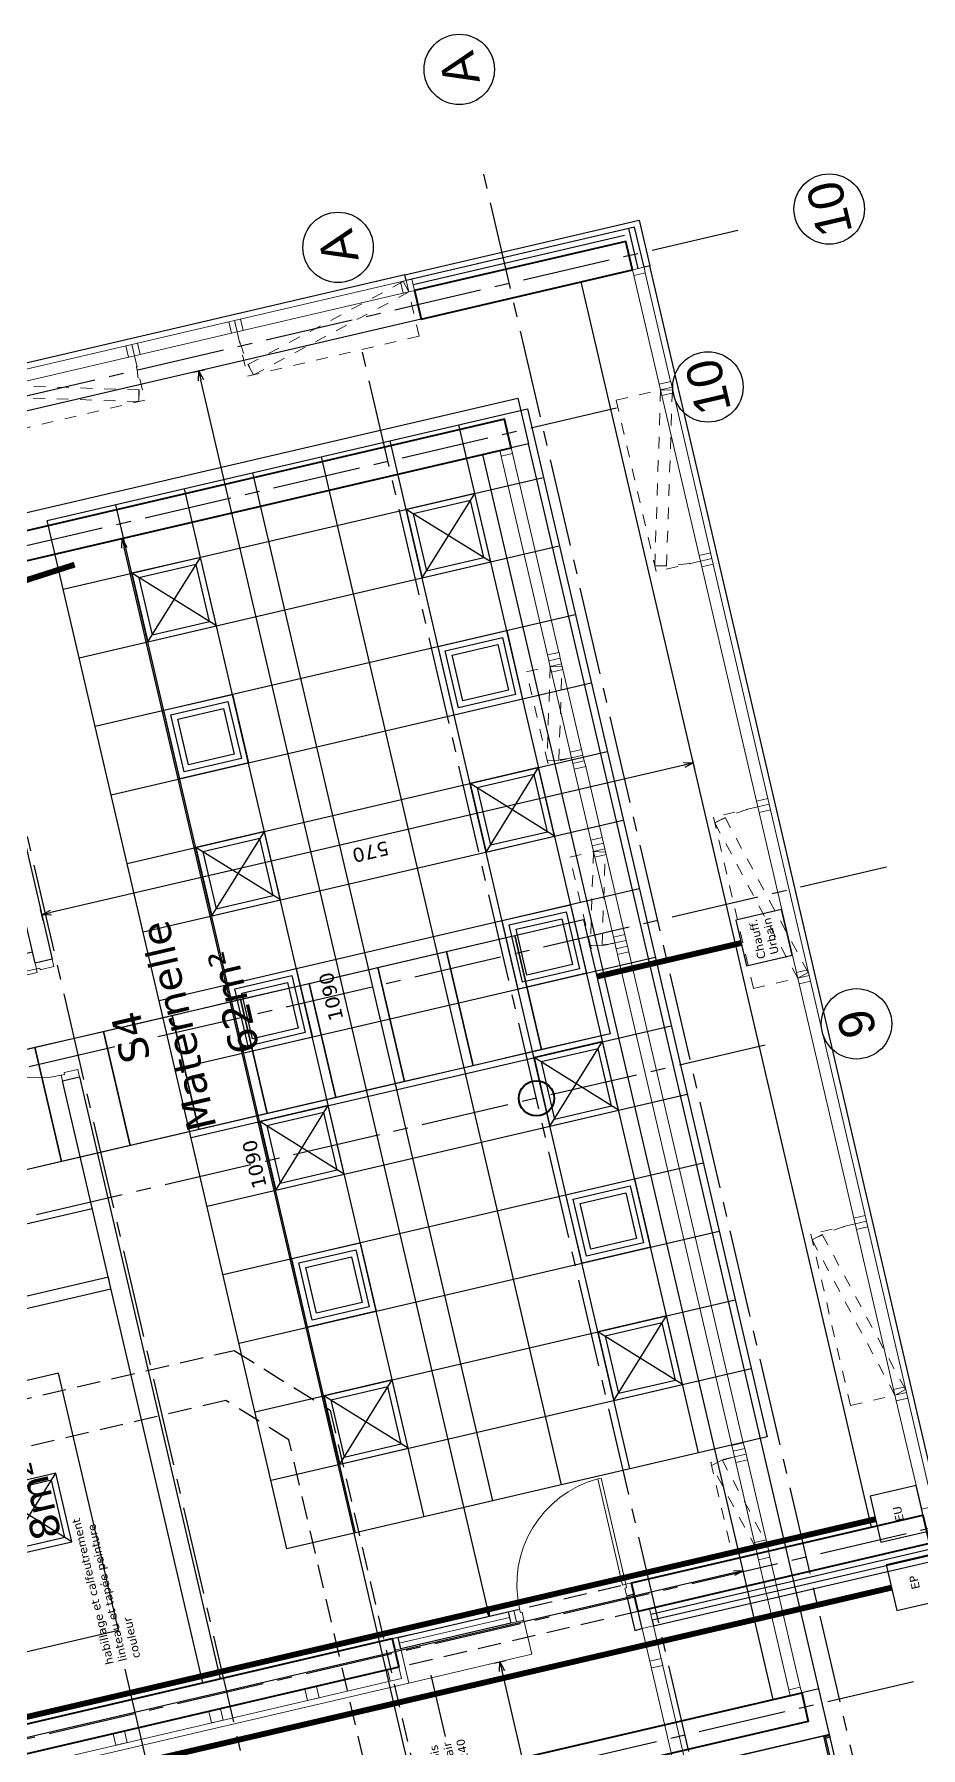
# Model space of a CAD drawing. Header units: metres. Extents: x -49 to 867749, y -579737 to 170817.
# Drawn here: x 867383.85 to 867391.4, y -409012.08 to -408997.48 of the extents above; entities that cross this region are included whole.
import ezdxf
from ezdxf.enums import TextEntityAlignment as Align

# ---------------------------------------------------------------- set-up
doc = ezdxf.new("R2010")
doc.units = ezdxf.units.M
doc.header["$MEASUREMENT"] = 0
doc.header["$PDMODE"] = 3
doc.header["$PDSIZE"] = 0.1
for name, pattern in [('01', [0.15, 0.1, -0.05]), ('02', [0.28, 0.2, -0.08]), ('AXES2', [1.125, 0.75, -0.125, 0.125, -0.125]), ('CACHE2', [0.1875, 0.125, -0.0625])]:
    doc.linetypes.add(name, pattern=pattern)
for name, color, linetype in [('00-AXE-0.00', 14, 'AXES2'), ('01-CLOISON-0.25', 3, 'Continuous'), ('01-DOUBLAGE-0.0x', 6, 'Continuous'), ('01-ISOL-0.08', 43, 'ISOLATION'), ('01-MEN-VU-0.13', 163, 'Continuous'), ('01-SANITAIRE-0.15', 44, 'Continuous'), ('02-VU-CACHE-01-0.10', 133, '01'), ('06-COT-50&100-0.20', 2, 'Continuous'), ('06-TXT-DETAILS-DIVERS-02.20', 2, 'Continuous'), ('06-TXT-DIVERS-0.20', 70, 'Continuous'), ('06-TXT-ETIQUETTES SURFACES', 210, 'Continuous'), ('07-PLAFONDS-0.13', 5, 'Continuous'), ('07-SOLS-0.13', 211, 'Continuous'), ('08-VU-0.08', 56, 'Continuous'), ('08-VU-0.13', 44, 'Continuous'), ('08-VU-0.20', 32, 'Continuous')]:
    doc.layers.add(name, color=color, linetype=linetype)
doc.layers.add('01-BETON-0.40', color=4, linetype='Continuous', lineweight=40)
doc.layers.add('01-MEN-CP-0.15', color=2, linetype='Continuous', lineweight=18)
doc.styles.add('COT', font='verdana.ttf')
doc.styles.add('locaux 100', font='verdana.ttf', dxfattribs={"height": 0.22})
doc.styles.add('locaux 20', font='verdana.ttf', dxfattribs={"height": 0.07})
doc.styles.get("Standard").update_dxf_attribs({"font": 'arial.ttf'})
doc.linetypes.add('ISOLATION', pattern='A,0.0001,-0.1,[134,ltypeshp.shx,S=0.1,R=0,X=-0.1,Y=0],-0.2,[134,ltypeshp.shx,S=0.1,R=180,X=0.1,Y=0],-0.1', length=0.4001)
doc.dimstyles.new('COT50', dxfattribs={"dimtxt": 0.12, "dimasz": 0.08, "dimexe": 0.05, "dimexo": 0, "dimgap": 0.05, "dimtad": 1, "dimdec": 0, "dimlfac": 100, "dimzin": 0, "dimdsep": 46, "dimtxsty": 'COT', "dimblk": 'OPEN30', "dimcen": 0.04, "dimdle": 0.05, "dimclrd": 256, "dimclre": 256, "dimclrt": 6, "dimadec": 0, "dimazin": 0, "dimtm": 1e-09, "dimtfac": 1, "dimtdec": 0, "dimtmove": 1, "dimatfit": 0, "dimldrblk": 'OPEN30', "dimfxl": 0.05, "dimfxlon": 1, "dimtolj": 1, "dimtzin": 0, "dimlwd": -1, "dimlwe": -1, "dimarcsym": 0})

# ---------------------------------------------------------------- blocks, each defined once
blk = doc.blocks.new('fen150')
at = {"linetype": '01'}
blk.add_lwpolyline([(-1.55, 0), (-1.55, 0.388), (-0.05, 0.388), (-0.05, 0)], dxfattribs=at)
blk.add_lwpolyline([(-1.525, 0.292), (-0.076, -0.097), (-0.05, 0), (-1.499, 0.388)], close=True, dxfattribs=at)
for points in [[(-1.6, -0.1), (-1.55, -0.1), (-1.55, 0), (-1.6, 0)], [(-1.55, -0.1), (-1.5, -0.1), (-1.5, 0), (-1.55, 0)], [(-0.05, -0.1), (0, -0.1), (0, 0), (-0.05, 0)], [(-1.55, -0.1), (-0.05, -0.1), (-0.05, 0), (-1.55, 0)], [(-0.1, -0.1), (-0.05, -0.1), (-0.05, 0), (-0.1, 0)]]:
    blk.add_lwpolyline(points, close=True)
blk.add_arc((-0.05, 0), 1.5, 165, 180, dxfattribs=at)
blk = doc.blocks.new('Eclairage-Pl-60x60')
for p, q in [((-0.3, 0.3), (0.3, -0.3)), ((-0.3, -0.3), (0.3, 0.3))]:
    blk.add_line(p, q)
for points in [[(-0.3, -0.3), (0.3, -0.3), (0.3, 0.3), (-0.3, 0.3)], [(-0.25, -0.25), (0.25, -0.25), (0.25, 0.25), (-0.25, 0.25)]]:
    blk.add_lwpolyline(points, close=True)
blk = doc.blocks.new('_Open30')
at = {"color": 0, "linetype": 'ByBlock', "lineweight": -2}
for p, q in [((-1, 0.27), (0, 0)), ((0, 0), (-1, -0.27)), ((0, 0), (-1, 0))]:
    blk.add_line(p, q, dxfattribs=at)
blk = doc.blocks.new('*D168')
at = {"layer": '06-COT-50&100-0.20', "transparency": 16777216}
for p, q in [((867387.769, -409011.362), (867387.866, -409011.34)), ((867389.298, -409017.701), (867387.836, -409011.429)), ((867389.267, -409017.79), (867389.365, -409017.767))]:
    blk.add_line(p, q, dxfattribs=at)
at = {"layer": 'Defpoints', "color": 0, "transparency": 16777216}
for p in [(867387.818, -409011.351), (867387.156, -409011.505), (867388.581, -409017.95)]:
    blk.add_point(p, dxfattribs=at)
at = {"layer": '06-COT-50&100-0.20', "transparency": 16777216, "xscale": 0.08, "yscale": 0.08, "zscale": 0.08}
for p, rotation in [((867387.818, -409011.351), 103.1212703830424), ((867389.316, -409017.779), 283.1212703830424)]:
    blk.add_blockref('_Open30', p, dxfattribs=dict(at, rotation=rotation))
at = {"layer": '06-COT-50&100-0.20', "color": 6, "transparency": 16777216, "insert": (867388.457, -409014.59), "char_height": 0.12, "attachment_point": 5, "rotation": 103.1213, "style": 'COT'}
blk.add_mtext('\\A1;660', dxfattribs=at)
blk = doc.blocks.new('*D169')
at = {"layer": '06-COT-50&100-0.20', "transparency": 16777216}
for p, q in [((867385.204, -409000.357), (867385.301, -409000.335)), ((867387.709, -409010.884), (867385.271, -409000.424)), ((867387.678, -409010.973), (867387.775, -409010.95))]:
    blk.add_line(p, q, dxfattribs=at)
at = {"layer": 'Defpoints', "color": 0, "transparency": 16777216}
for p in [(867385.252, -409000.346), (867382.959, -409000.881), (867385.434, -409011.496)]:
    blk.add_point(p, dxfattribs=at)
at = {"layer": '06-COT-50&100-0.20', "transparency": 16777216, "xscale": 0.08, "yscale": 0.08, "zscale": 0.08}
for p, rotation in [((867385.252, -409000.346), 103.1212703830424), ((867387.727, -409010.961), 283.1212703830424)]:
    blk.add_blockref('_Open30', p, dxfattribs=dict(at, rotation=rotation))
at = {"layer": '06-COT-50&100-0.20', "color": 6, "transparency": 16777216, "insert": (867386.38, -409005.679), "char_height": 0.12, "attachment_point": 5, "rotation": 103.1213, "style": 'COT'}
blk.add_mtext('\\A1;1090', dxfattribs=at)
blk = doc.blocks.new('*D170')
at = {"layer": '06-COT-50&100-0.20', "transparency": 16777216}
for p, q in [((867389.388, -409003.707), (867383.993, -409004.964)), ((867389.478, -409003.737), (867389.455, -409003.64)), ((867383.927, -409005.031), (867383.904, -409004.934))]:
    blk.add_line(p, q, dxfattribs=at)
at = {"layer": 'Defpoints', "color": 0, "transparency": 16777216}
for p in [(867389.747, -409004.894), (867383.915, -409004.982), (867384.003, -409005.36)]:
    blk.add_point(p, dxfattribs=at)
at = {"layer": '06-COT-50&100-0.20', "transparency": 16777216, "xscale": 0.08, "yscale": 0.08, "zscale": 0.08}
for p, rotation in [((867389.466, -409003.688), 13.12127038304243), ((867383.915, -409004.982), 193.1212703830424)]:
    blk.add_blockref('_Open30', p, dxfattribs=dict(at, rotation=rotation))
at = {"layer": '06-COT-50&100-0.20', "color": 6, "transparency": 16777216, "insert": (867386.716, -409004.445), "char_height": 0.12, "attachment_point": 5, "rotation": 193.1213, "style": 'COT'}
blk.add_mtext('\\A1;570', dxfattribs=at)
blk = doc.blocks.new('P90')
at = {"linetype": 'Continuous'}
for points in [[(-0.05, 0.929), (-0.05, 0), (-0.08, 0), (-0.08, 0.929)], [(-0.965, -0.03), (-0.965, -0.1), (-1.03, -0.1), (-1.03, 0), (-0.98, 0), (-0.98, -0.03)], [(0, 0), (0, -0.1), (-0.065, -0.1), (-0.065, -0.03), (-0.05, -0.03), (-0.05, 0)]]:
    blk.add_lwpolyline(points, close=True, dxfattribs=at)
blk.add_arc((-0.043, -0.006), 0.937, 92.2388, 179.6062, dxfattribs=at)
at = {"linetype": 'Continuous', "text_generation_flag": 6}
blk.add_attdef('TEXTE', text='', height=0.08, rotation=90, dxfattribs=at).set_placement((-0.188, 0.469), align=Align.CENTER)
blk = doc.blocks.new('P90-15')
at = {"linetype": 'Continuous'}
for points in [[(-0.05, 0.929), (-0.05, 0), (-0.08, 0), (-0.08, 0.929)], [(-0.965, -0.03), (-0.965, -0.15), (-1.03, -0.15), (-1.03, 0), (-0.98, 0), (-0.98, -0.03)], [(0, 0), (0, -0.15), (-0.065, -0.15), (-0.065, -0.03), (-0.05, -0.03), (-0.05, 0)]]:
    blk.add_lwpolyline(points, close=True, dxfattribs=at)
blk.add_arc((-0.043, -0.006), 0.937, 92.2388, 179.6062, dxfattribs=at)
at = {"linetype": 'Continuous', "text_generation_flag": 6}
blk.add_attdef('TEXTE', text='', height=0.08, rotation=90, dxfattribs=at).set_placement((-0.188, 0.469), align=Align.CENTER)
blk = doc.blocks.new('fen80')
at = {"linetype": '01'}
blk.add_lwpolyline([(0.849, 0.11), (0.076, -0.097), (0.05, 0), (0.823, 0.207)], close=True, dxfattribs=at)
blk.add_lwpolyline([(0.85, 0), (0.85, 0.207), (0.05, 0.207), (0.05, 0)], dxfattribs=at)
for points in [[(0.05, -0.1), (0, -0.1), (0, 0), (0.05, 0)], [(0.1, -0.1), (0.05, -0.1), (0.05, 0), (0.1, 0)], [(0.85, -0.1), (0.05, -0.1), (0.05, 0), (0.85, 0)], [(0.85, -0.1), (0.8, -0.1), (0.8, 0), (0.85, 0)], [(0.9, -0.1), (0.85, -0.1), (0.85, 0), (0.9, 0)]]:
    blk.add_lwpolyline(points, close=True)
blk.add_arc((0.05, 0), 0.8, 0, 14.9998, dxfattribs=at)
blk = doc.blocks.new('*D836')
at = {"layer": '06-COT-50&100-0.20', "transparency": 16777216}
for p, q in [((867384.648, -409001.763), (867384.55, -409001.786)), ((867387.055, -409012.312), (867384.617, -409001.852)), ((867387.025, -409012.401), (867387.122, -409012.378))]:
    blk.add_line(p, q, dxfattribs=at)
at = {"layer": 'Defpoints', "color": 0, "transparency": 16777216}
for p in [(867385.753, -409001.505), (867384.599, -409001.774), (867386.182, -409012.597)]:
    blk.add_point(p, dxfattribs=at)
at = {"layer": '06-COT-50&100-0.20', "transparency": 16777216, "xscale": 0.08, "yscale": 0.08, "zscale": 0.08}
for p, rotation in [((867384.599, -409001.774), 103.1212703830424), ((867387.073, -409012.39), 283.1212703830424)]:
    blk.add_blockref('_Open30', p, dxfattribs=dict(at, rotation=rotation))
at = {"layer": '06-COT-50&100-0.20', "color": 6, "transparency": 16777216, "insert": (867385.727, -409007.108), "char_height": 0.12, "attachment_point": 5, "rotation": 103.1213, "style": 'COT'}
blk.add_mtext('\\A1;1090', dxfattribs=at)
blk = doc.blocks.new('*D844')
at = {"layer": '06-COT-50&100-0.20', "transparency": 16777216}
for p, q in [((867389.812, -409010.594), (867375.964, -409013.822)), ((867389.902, -409010.624), (867389.879, -409010.527)), ((867375.897, -409013.889), (867375.874, -409013.791))]:
    blk.add_line(p, q, dxfattribs=at)
at = {"layer": 'Defpoints', "color": 0, "transparency": 16777216}
for p in [(867390.146, -409011.674), (867375.886, -409013.84), (867376.142, -409014.938)]:
    blk.add_point(p, dxfattribs=at)
at = {"layer": '06-COT-50&100-0.20', "transparency": 16777216, "xscale": 0.08, "yscale": 0.08, "zscale": 0.08}
for p, rotation in [((867389.89, -409010.576), 13.12127038304243), ((867375.886, -409013.84), 193.1212703830424)]:
    blk.add_blockref('_Open30', p, dxfattribs=dict(at, rotation=rotation))
at = {"layer": '06-COT-50&100-0.20', "color": 6, "transparency": 16777216, "insert": (867382.913, -409012.318), "char_height": 0.12, "attachment_point": 5, "rotation": 193.1213, "style": 'COT'}
blk.add_mtext('\\A1;1438', dxfattribs=at)
blk = doc.blocks.new('A$C6E921B32')
at = {"layer": '07-SOLS-0.13'}
for points in [[(0.879, 2.6), (0.879, 12.831), (0.729, 12.831), (0.729, 2.6)], [(1.929, 2.6), (1.929, 12.831), (1.779, 12.831), (1.779, 2.6)], [(2.829, 2.6), (2.829, 12.831), (2.529, 12.831), (2.529, 2.6)], [(3.879, 2.6), (3.88, 12.831), (3.73, 12.831), (3.729, 2.6)], [(5.079, 2.6), (5.079, 12.831), (4.779, 12.831), (4.779, 2.6)], [(5.529, 2.6), (5.529, 12.831), (5.379, 12.831), (5.379, 2.6)], [(6.6, 2.7), (6.6, 12.831), (6.3, 12.831), (6.3, 2.7)], [(0.879, 0), (0.879, 2.5), (0.729, 2.5), (0.729, 0)], [(1.779, 2.5), (1.779, 0), (1.929, 0), (1.929, 2.5)], [(2.529, 2.5), (2.529, 0), (2.829, 0), (2.829, 2.5)], [(3.729, 2.5), (3.729, 0), (3.879, 0), (3.879, 2.5)], [(4.779, 2.5), (4.779, 0), (5.079, 0), (5.079, 2.5)], [(5.379, 2.5), (5.379, 0), (5.529, 0), (5.529, 2.5)], [(6.3, 2.5), (6.3, 0), (6.6, 0), (6.6, 2.5)]]:
    blk.add_lwpolyline(points, close=True, dxfattribs=at)
at = {"layer": '08-VU-0.08'}
for points in [[(0.729, 4.7), (0, 4.7), (0, 2.7), (0.729, 2.7)], [(1.779, 4.7), (0.879, 4.7), (0.879, 2.7), (1.779, 2.7)], [(2.529, 4.7), (1.929, 4.7), (1.929, 2.7), (2.529, 2.7)], [(3.729, 4.7), (2.829, 4.7), (2.829, 2.7), (3.729, 2.7)], [(3.879, 4.7), (4.779, 4.7), (4.779, 2.7), (3.879, 2.7)], [(5.079, 4.7), (5.379, 4.7), (5.379, 2.7), (5.079, 2.7)], [(5.529, 4.7), (6.3, 4.7), (6.3, 2.7), (5.529, 2.7)]]:
    blk.add_lwpolyline(points, close=True, dxfattribs=at)
at = {"layer": '06-TXT-DETAILS-DIVERS-02.20', "char_height": 0.07, "width": 1.22139, "attachment_point": 4, "rotation": 90, "style": 'locaux 20'}
for insert in [(0.654, 2.754), (1.704, 2.754), (2.454, 2.754), (3.654, 2.754), (4.704, 2.754), (5.304, 2.754), (6.225, 2.754)]:
    blk.add_mtext('tapis-brosse', dxfattribs=dict(at, insert=insert))
at = {"layer": '07-SOLS-0.13', "char_height": 0.07, "width": 1.71911, "rotation": 90, "style": 'locaux 20'}
for s, insert, attachment_point in [('granit gris clair', (0.644, 4.742), 4), ('granit gris clair', (1.694, 4.742), 4), ('granit gris clair', (2.444, 4.742), 4), ('granit gris clair', (3.644, 4.742), 4), ('granit gris clair', (4.694, 4.742), 4), ('granit gris clair', (5.294, 4.742), 4), ('granit gris clair', (6.215, 4.742), 4), ('granit noir', (0.811, 4.742), 4), ('granit noir', (1.861, 4.742), 4), ('granit noir', (2.611, 4.742), 4), ('granit noir', (3.811, 4.742), 4), ('granit noir', (4.861, 4.742), 4), ('granit noir', (5.461, 4.742), 4), ('granit noir', (6.381, 4.742), 4), ('granit gris clair', (0.644, 2.443), 6), ('granit noir', (0.811, 2.443), 6), ('granit gris clair', (1.694, 2.443), 6), ('granit noir', (1.861, 2.443), 6), ('granit gris clair', (2.444, 2.443), 6), ('granit noir', (2.611, 2.443), 6), ('granit gris clair', (3.644, 2.443), 6), ('granit noir', (3.811, 2.443), 6), ('granit gris clair', (4.694, 2.443), 6), ('granit noir', (4.861, 2.443), 6), ('granit gris clair', (5.294, 2.443), 6), ('granit noir', (5.461, 2.443), 6), ('granit gris clair', (6.215, 2.443), 6), ('granit noir', (6.381, 2.443), 6)]:
    blk.add_mtext(s, dxfattribs=dict(at, insert=insert, attachment_point=attachment_point))

msp = doc.modelspace()

# ---------------------------------------------------------------- linework, layer by layer
at = {"layer": '00-AXE-0.00'}
for p, q in [((867401.698, -409058.806), (867387.654, -408998.554)), ((867389.845, -408999.147), (867373.948, -409002.853)), ((867400.665, -409060.323), (867386.62, -409000.071)), ((867388.812, -409000.664), (867372.915, -409004.37)), ((867397.044, -409061.167), (867382.999, -409000.915)), ((867391.111, -409004.577), (867375.214, -409008.282)), ((867390.078, -409006.093), (867374.18, -409009.799)), ((867392.376, -409010.006), (867376.479, -409013.712)), ((867391.343, -409011.523), (867375.446, -409015.228))]:
    msp.add_line(p, q, dxfattribs=at)
at = {"layer": '00-AXE-0.00', "linetype": 'Continuous'}
for centre in [(867387.472, -408997.775), (867390.624, -408998.965), (867386.439, -408999.292), (867389.591, -409000.482), (867390.857, -409005.912)]:
    msp.add_circle(centre, 0.3, dxfattribs=at)
at = {"layer": '01-BETON-0.40'}
for points in [[(867387.09, -408999.661), (867387.147, -408999.904), (867388.948, -408999.484), (867388.892, -408999.241)], [(867383.651, -409001.739), (867383.708, -409001.982), (867387.915, -409001.001), (867387.858, -409000.758)], [(867388.94, -409010.679), (867391.423, -409010.1), (867391.48, -409010.343), (867388.996, -409010.922)], [(867386.958, -409011.397), (867382.861, -409012.352), (867382.804, -409012.109), (867386.901, -409011.154)], [(867386.239, -409012.841), (867386.182, -409012.597), (867390.39, -409011.617), (867390.446, -409011.86)]]:
    msp.add_lwpolyline(points, close=True, dxfattribs=at)
msp.add_circle((867388.13, -409006.547), 0.15, dxfattribs=at)
at = {"layer": '01-CLOISON-0.25'}
for points in [[(867383.857, -409005.395), (867383.29, -409002.96), (867383.436, -409002.926), (867384.003, -409005.36)], [(867384.237, -409006.364), (867385.434, -409011.496), (867385.287, -409011.53), (867384.091, -409006.398)], [(867382.316, -409008.578), (867382.339, -409008.675), (867384.504, -409008.17), (867384.482, -409008.073)]]:
    msp.add_lwpolyline(points, close=True, dxfattribs=at)
at = {"layer": '01-DOUBLAGE-0.0x'}
for points in [[(867389.046, -408999.462), (867388.966, -408999.121), (867387.019, -408999.575), (867387.007, -408999.526), (867389.004, -408999.061), (867389.095, -408999.45)], [(867383.651, -409001.739), (867383.617, -409001.592), (867387.97, -409000.578), (867388.061, -409000.967), (867387.915, -409001.001), (867387.858, -409000.758)], [(867391.52, -409010.077), (867391.6, -409010.418), (867389.116, -409010.997), (867389.128, -409011.046), (867391.66, -409010.455), (867391.569, -409010.066)], [(867388.06, -409012.416), (867388.094, -409012.562), (867390.626, -409011.972), (867390.536, -409011.583), (867390.39, -409011.617), (867390.446, -409011.86)]]:
    msp.add_lwpolyline(points, close=True, dxfattribs=at)
at = {"layer": '01-ISOL-0.08', "ltscale": 0.1}
for p, q in [((867388.88, -408999.192), (867387.079, -408999.612)), ((867388.997, -408999.473), (867388.918, -408999.132)), ((867391.491, -409010.392), (867389.105, -409010.948))]:
    msp.add_line(p, q, dxfattribs=at)
at = {"layer": '01-MEN-CP-0.15'}
msp.add_line((867386.961, -409011.191), (867387.899, -409010.973), dxfattribs=at)
for points in [[(867389.046, -408999.462), (867389.057, -408999.51), (867388.96, -408999.533), (867388.948, -408999.484)], [(867389.057, -408999.51), (867389.273, -409000.436), (867389.176, -409000.458), (867388.96, -408999.533)], [(867385.509, -408999.927), (867384.73, -409000.108), (867384.753, -409000.206), (867385.532, -409000.024)], [(867387.829, -409001.073), (867387.818, -409001.024), (867387.915, -409001.001), (867387.926, -409001.05)], [(867388.321, -409002.745), (867387.926, -409001.05), (867387.829, -409001.073), (867388.224, -409002.767)], [(867389.539, -409002.017), (867390.004, -409004.013), (867390.101, -409003.99), (867389.636, -409001.994)], [(867388.235, -409002.816), (867388.224, -409002.767), (867388.322, -409002.745), (867388.333, -409002.793)], [(867388.451, -409003.741), (867388.44, -409003.693), (867388.537, -409003.67), (867388.549, -409003.719)], [(867388.69, -409004.324), (867388.549, -409003.719), (867388.451, -409003.741), (867388.592, -409004.346)], [(867388.604, -409004.395), (867388.592, -409004.346), (867388.69, -409004.324), (867388.701, -409004.372)], [(867388.819, -409005.32), (867388.808, -409005.272), (867388.905, -409005.249), (867388.917, -409005.298)], [(867389.892, -409009.484), (867388.917, -409005.298), (867388.819, -409005.32), (867389.795, -409009.507)], [(867390.367, -409005.571), (867390.833, -409007.568), (867390.93, -409007.545), (867390.465, -409005.549)], [(867391.293, -409009.103), (867391.509, -409010.028), (867391.412, -409010.051), (867391.196, -409009.126)], [(867389.806, -409009.555), (867389.795, -409009.507), (867389.892, -409009.484), (867389.904, -409009.533)], [(867390.022, -409010.481), (867390.011, -409010.432), (867390.108, -409010.409), (867390.119, -409010.458)], [(867390.281, -409011.591), (867390.022, -409010.481), (867390.119, -409010.458), (867390.378, -409011.568)], [(867387.959, -409011.01), (867387.936, -409010.913), (867387.888, -409010.924), (867387.91, -409011.021)], [(867389.094, -409010.9), (867389.128, -409011.046), (867389.03, -409011.068), (867388.996, -409010.922)], [(867388.091, -409011.287), (867387.041, -409011.532), (867386.973, -409011.24), (867388.022, -409010.995)], [(867390.529, -409017.496), (867389.03, -409011.068), (867389.128, -409011.046), (867390.626, -409017.473)], [(867389.03, -409011.068), (867390.529, -409017.496), (867390.626, -409017.473), (867389.128, -409011.046)], [(867386.973, -409011.24), (867386.95, -409011.143), (867386.901, -409011.154), (867386.924, -409011.251)], [(867386.973, -409011.24), (867387.041, -409011.532), (867382.846, -409012.51), (867382.778, -409012.218), (867382.827, -409012.206), (867382.883, -409012.45), (867386.981, -409011.495), (867386.924, -409011.251)], [(867389.109, -409011.404), (867389.095, -409011.346), (867389.192, -409011.323), (867389.206, -409011.382)], [(867386.861, -409011.42), (867386.883, -409011.517), (867386.981, -409011.495), (867386.958, -409011.397)], [(867386.157, -409011.584), (867386.18, -409011.681), (867386.277, -409011.659), (867386.255, -409011.561)], [(867390.292, -409011.639), (867390.281, -409011.591), (867390.378, -409011.568), (867390.39, -409011.617)], [(867385.339, -409011.775), (867385.362, -409011.872), (867385.459, -409011.849), (867385.437, -409011.752)], [(867384.523, -409011.965), (867384.545, -409012.062), (867384.643, -409012.04), (867384.62, -409011.942)]]:
    msp.add_lwpolyline(points, close=True, dxfattribs=at)
at = {"layer": '01-MEN-VU-0.13'}
for points in [[(867390.647, -409012.281), (867390.578, -409011.984), (867390.588, -409011.981), (867390.657, -409012.278)], [(867390.631, -409011.992), (867390.629, -409011.982), (867390.59, -409011.991), (867390.592, -409012.001)]]:
    msp.add_lwpolyline(points, close=True, dxfattribs=at)
at = {"layer": '01-SANITAIRE-0.15', "linetype": 'CACHE2'}
msp.add_lwpolyline([(867384.194, -409001.997, 0.05, 0.05, 0), (867380.994, -409003.025, 0.05, 0.05, 0), (867379.827, -409003.297, 0.05, 0.05, 0), (867379.781, -409003.103, 0.05, 0.05, 0)], format="xyseb", dxfattribs=at)
at = {"layer": '01-SANITAIRE-0.15'}
for points in [[(867390.309, -409005.326), (867390.309, -409005.326), (867390.219, -409004.937), (867390.219, -409004.937), (867389.829, -409005.028), (867389.829, -409005.028), (867389.92, -409005.417), (867389.92, -409005.417)], [(867391.455, -409010.239), (867391.455, -409010.239), (867391.364, -409009.849), (867391.364, -409009.849), (867390.974, -409009.94), (867390.974, -409009.94), (867391.065, -409010.33), (867391.065, -409010.33)], [(867391.591, -409010.823), (867391.591, -409010.823), (867391.5, -409010.434), (867391.5, -409010.434), (867391.11, -409010.525), (867391.11, -409010.525), (867391.201, -409010.914), (867391.201, -409010.914)]]:
    msp.add_lwpolyline(points, close=True, dxfattribs=at)
at = {"layer": '01-SANITAIRE-0.15', "linetype": '01', "ltscale": 0.5, "const_width": 0.05}
msp.add_lwpolyline([(867388.644, -409005.509), (867389.874, -409005.223)], dxfattribs=at)
at = {"layer": '01-SANITAIRE-0.15', "linetype": '02'}
msp.add_lwpolyline([(867397.937, -409052.804), (867396.035, -409044.645), (867393.875, -409043.151), (867386.021, -409009.458), (867385.482, -409009.123), (867377.75, -409010.925), (867377.415, -409011.464), (867378.506, -409016.144), (867378.116, -409016.235), (867376.987, -409011.394), (867377.497, -409010.573), (867385.553, -409008.696), (867386.373, -409009.206), (867394.229, -409042.91), (867396.39, -409044.404), (867398.444, -409053.216), (867397.552, -409054.651), (867392.356, -409055.862), (867392.265, -409055.472), (867397.299, -409054.299), (867398.017, -409053.145)], dxfattribs=at)
at = {"layer": '01-SANITAIRE-0.15', "linetype": 'CACHE2', "const_width": 0.05}
msp.add_lwpolyline([(867373.065, -409017.276), (867376.556, -409016.462), (867376.487, -409013.523), (867391.02, -409010.135)], dxfattribs=at)
at = {"layer": '01-SANITAIRE-0.15', "linetype": 'AXES2', "const_width": 0.05}
msp.add_lwpolyline([(867377.098, -409013.996), (867391.156, -409010.719)], dxfattribs=at)
at = {"layer": '02-VU-CACHE-01-0.10', "linetype": '02'}
for p, q in [((867386.901, -409011.154), (867388.94, -409010.679)), ((867388.996, -409010.922), (867386.958, -409011.397))]:
    msp.add_line(p, q, dxfattribs=at)
at = {"layer": '06-COT-50&100-0.20'}
for points in [[(867388.899, -409010.791), (867388.967, -409011.083), (867389.03, -409011.068), (867388.962, -409010.776)], [(867386.973, -409011.24), (867386.95, -409011.143), (867387.888, -409010.924), (867387.91, -409011.021)]]:
    msp.add_lwpolyline(points, close=True, dxfattribs=at)
at = {"layer": '06-TXT-DETAILS-DIVERS-02.20'}
for points in [[(867384.347, -409013.134), (867384.924, -409012.702), (867384.624, -409011.415)], [(867387.231, -409011.466), (867387.353, -409011.987)]]:
    msp.add_lwpolyline(points, dxfattribs=at)
at = {"layer": '07-PLAFONDS-0.13'}
for p, q in [((867389.51, -409009.57), (867387.467, -409000.805)), ((867388.926, -409009.706), (867386.883, -409000.941)), ((867388.342, -409009.843), (867386.299, -409001.078)), ((867384.098, -409002.207), (867388.188, -409001.253)), ((867387.757, -409009.979), (867385.714, -409001.214)), ((867387.173, -409010.115), (867385.13, -409001.35)), ((867386.589, -409010.251), (867384.546, -409001.486)), ((867384.234, -409002.791), (867388.324, -409001.838)), ((867384.37, -409003.375), (867388.46, -409002.422)), ((867384.506, -409003.96), (867388.597, -409003.006)), ((867384.642, -409004.544), (867388.733, -409003.591)), ((867384.779, -409005.128), (867388.869, -409004.175)), ((867384.915, -409005.713), (867389.005, -409004.759)), ((867385.051, -409006.297), (867389.141, -409005.344)), ((867385.187, -409006.881), (867389.278, -409005.928)), ((867385.323, -409007.466), (867389.414, -409006.512)), ((867385.46, -409008.05), (867389.55, -409007.097)), ((867385.596, -409008.634), (867389.686, -409007.681)), ((867385.732, -409009.219), (867389.822, -409008.265)), ((867385.868, -409009.803), (867389.959, -409008.85))]:
    msp.add_line(p, q, dxfattribs=at)
msp.add_lwpolyline([(867386.004, -409010.387), (867383.961, -409001.622), (867388.052, -409000.669), (867390.095, -409009.434)], close=True, dxfattribs=at)
at = {"layer": '07-PLAFONDS-0.13', "color": 1}
for points in [[(867387.428, -409003.279), (867387.292, -409002.694), (867387.876, -409002.558), (867388.012, -409003.143)], [(867387.465, -409003.219), (867387.352, -409002.732), (867387.839, -409002.618), (867387.952, -409003.105)], [(867387.503, -409003.159), (867387.412, -409002.769), (867387.801, -409002.678), (867387.892, -409003.068)], [(867385.091, -409003.824), (867384.954, -409003.239), (867385.539, -409003.103), (867385.675, -409003.687)], [(867385.128, -409003.764), (867385.014, -409003.277), (867385.501, -409003.163), (867385.615, -409003.65)], [(867385.165, -409003.703), (867385.074, -409003.314), (867385.464, -409003.223), (867385.555, -409003.613)], [(867387.973, -409005.616), (867387.836, -409005.032), (867388.421, -409004.896), (867388.557, -409005.48)], [(867388.01, -409005.556), (867387.897, -409005.069), (867388.383, -409004.956), (867388.497, -409005.443)], [(867388.047, -409005.496), (867387.957, -409005.106), (867388.346, -409005.016), (867388.437, -409005.405)], [(867385.635, -409006.161), (867385.499, -409005.577), (867386.083, -409005.44), (867386.22, -409006.025)], [(867385.673, -409006.101), (867385.559, -409005.614), (867386.046, -409005.5), (867386.16, -409005.987)], [(867385.71, -409006.041), (867385.619, -409005.651), (867386.009, -409005.56), (867386.1, -409005.95)], [(867388.518, -409007.953), (867388.381, -409007.369), (867388.966, -409007.233), (867389.102, -409007.817)], [(867388.555, -409007.893), (867388.441, -409007.406), (867388.928, -409007.293), (867389.042, -409007.78)], [(867388.592, -409007.833), (867388.501, -409007.444), (867388.891, -409007.353), (867388.982, -409007.743)], [(867386.18, -409008.498), (867386.044, -409007.914), (867386.628, -409007.778), (867386.765, -409008.362)], [(867386.218, -409008.438), (867386.104, -409007.951), (867386.591, -409007.838), (867386.704, -409008.325)], [(867386.255, -409008.378), (867386.164, -409007.989), (867386.554, -409007.898), (867386.644, -409008.287)]]:
    msp.add_lwpolyline(points, close=True, dxfattribs=at)
at = {"layer": '08-VU-0.08'}
for p, q in [((867390.536, -409011.583), (867388.061, -409000.967)), ((867390.146, -409011.674), (867387.672, -409001.058))]:
    msp.add_line(p, q, dxfattribs=at)
at = {"layer": '08-VU-0.13'}
for p, q in [((867387.007, -408999.526), (867383.209, -409000.412)), ((867391.569, -409010.066), (867389.095, -408999.45)), ((867390.985, -409010.202), (867388.51, -408999.587)), ((867387.147, -408999.904), (867383.251, -409000.812))]:
    msp.add_line(p, q, dxfattribs=at)
for points in [[(867387.946, -409005.159), (867388.531, -409005.022), (867388.758, -409005.996), (867388.173, -409006.132)], [(867387.362, -409005.295), (867387.946, -409005.159), (867388.173, -409006.132), (867387.589, -409006.269)], [(867386.778, -409005.431), (867387.362, -409005.295), (867387.589, -409006.269), (867387.005, -409006.405)], [(867386.193, -409005.567), (867386.778, -409005.431), (867387.005, -409006.405), (867386.42, -409006.541)], [(867385.609, -409005.703), (867386.193, -409005.567), (867386.42, -409006.541), (867385.836, -409006.677)], [(867385.025, -409005.84), (867385.609, -409005.703), (867385.836, -409006.677), (867385.252, -409006.814)], [(867384.44, -409005.976), (867385.025, -409005.84), (867385.252, -409006.814), (867384.667, -409006.95)], [(867383.856, -409006.112), (867384.44, -409005.976), (867384.667, -409006.95), (867384.083, -409007.086)], [(867383.272, -409006.248), (867383.856, -409006.112), (867384.083, -409007.086), (867383.499, -409007.222)]]:
    msp.add_lwpolyline(points, close=True, dxfattribs=at)
for points in [[(867384.345, -409007.488), (867382.764, -409007.857), (867382.253, -409005.666), (867383.835, -409005.297)], [(867382.986, -409011.45), (867384.567, -409011.082), (867384.056, -409008.891), (867382.475, -409009.259)]]:
    msp.add_lwpolyline(points, dxfattribs=at)
at = {"layer": '08-VU-0.20'}
msp.add_lwpolyline([(867379.766, -409007.065), (867388.531, -409005.022), (867388.758, -409005.996), (867374.815, -409009.246), (867374.588, -409008.272), (867378.792, -409007.293), (867377.871, -409003.343), (867378.845, -409003.116)], close=True, dxfattribs=at)

# ---------------------------------------------------------------- block references
at = {"rotation": 103.121270379485}
msp.add_blockref('A$C6E921B32', (867392.125, -409018.4), dxfattribs=at)
at = {"layer": '01-MEN-CP-0.15', "xscale": -1}
for name, p, rotation in [('fen150', (867387.09, -408999.661), 193.1212703823545), ('fen80', (867388.235, -409002.816), 103.1212703794849), ('fen150', (867390.367, -409005.571), 103.1212703798636), ('fen80', (867388.604, -409004.395), 103.1212703794849), ('fen150', (867391.196, -409009.126), 103.1212703798636)]:
    msp.add_blockref(name, p, dxfattribs=dict(at, rotation=rotation))
at = {"layer": '01-MEN-CP-0.15'}
for name, p, rotation in [('fen150', (867383.194, -409000.569), 193.1212703823545), ('fen150', (867389.176, -409000.458), 103.1212703798635), ('P90-15', (867383.857, -409005.395), 103.1212704004871), ('fen80', (867390.011, -409010.432), 103.121270379485), ('P90', (867388.94, -409010.679), 13.12127039686056)]:
    msp.add_blockref(name, p, dxfattribs=dict(at, rotation=rotation))
at = {"layer": '07-PLAFONDS-0.13', "rotation": 103.1212703798635}
for p in [(867387.38, -409001.75), (867385.042, -409002.295), (867387.924, -409004.087), (867385.587, -409004.632), (867388.469, -409006.424), (867386.132, -409006.969), (867389.014, -409008.762), (867386.677, -409009.307), (867383.81, -409010.103)]:
    msp.add_blockref('Eclairage-Pl-60x60', p, dxfattribs=at)

# ---------------------------------------------------------------- texts
at = {"layer": '00-AXE-0.00'}
for s, p in [('A', (867387.472, -408997.775)), ('10', (867390.624, -408998.965)), ('A', (867386.439, -408999.292)), ('10', (867389.591, -409000.482)), ('9', (867390.857, -409005.912))]:
    msp.add_text(s, height=0.3, rotation=103.1213, dxfattribs=at).set_placement(p, align=Align.MIDDLE_CENTER)
at = {"layer": '01-SANITAIRE-0.15', "char_height": 0.07, "width": 0.15887, "attachment_point": 5, "rotation": 103.1213, "style": 'locaux 20'}
for s, insert in [('Chauff.\\PUrbain', (867390.069, -409005.177)), ('EU', (867391.214, -409010.09)), ('EP', (867391.351, -409010.674))]:
    msp.add_mtext(s, dxfattribs=dict(at, insert=insert))
at = {"layer": '06-TXT-DETAILS-DIVERS-02.20', "char_height": 0.07, "rotation": 103.1213, "style": 'locaux 20'}
for s, insert, width, attachment_point in [('habillage et calfeutrement linteau et tapée peinture couleur', (867384.608, -409011.347), 1.56851, 4), ('châssis bois\\Pvitrage clair \\Ph=240', (867387.364, -409012.036), 0.94096, 6)]:
    msp.add_mtext(s, dxfattribs=dict(at, insert=insert, width=width, attachment_point=attachment_point))
at = {"layer": '06-TXT-DIVERS-0.20', "insert": (867384.876, -409005.979), "char_height": 0.25, "width": 2.37148, "attachment_point": 5, "rotation": 103.1213, "style": 'locaux 100'}
msp.add_mtext('S4\\PMaternelle', dxfattribs=at)
at = {"layer": '06-TXT-ETIQUETTES SURFACES', "char_height": 0.25, "attachment_point": 5, "rotation": 103.1213, "style": 'locaux 100'}
for s, insert in [('62m²', (867385.55, -409005.722)), ('8m²', (867383.886, -409009.971))]:
    msp.add_mtext(s, dxfattribs=dict(at, insert=insert))

# ---------------------------------------------------------------- dimensions: what is measured, and where the dimension line sits
at = {"layer": '06-COT-50&100-0.20'}
for base, p1, p2, angle, picture, middle in [((867385.252, -409000.346), (867385.434, -409011.496), (867382.959, -409000.881), 103.1213, '*D169', (867386.38, -409005.679)), ((867384.599, -409001.774), (867386.182, -409012.597), (867385.753, -409001.505), 103.1213, '*D836', (867385.727, -409007.108)), ((867383.915, -409004.982), (867389.747, -409004.894), (867384.003, -409005.36), 193.1213, '*D170', (867386.716, -409004.445)), ((867375.886, -409013.84), (867390.146, -409011.674), (867376.142, -409014.938), 193.1213, '*D844', (867382.913, -409012.318)), ((867387.818, -409011.351), (867388.581, -409017.95), (867387.156, -409011.505), 103.1213, '*D168', (867388.457, -409014.59))]:
    dim = msp.add_linear_dim(base=base, p1=p1, p2=p2, angle=angle, dimstyle='COT50', dxfattribs=at)
    dim.commit()
    dim.dimension.update_dxf_attribs({"geometry": picture, "text_midpoint": middle})

doc.saveas('drawing.dxf')
